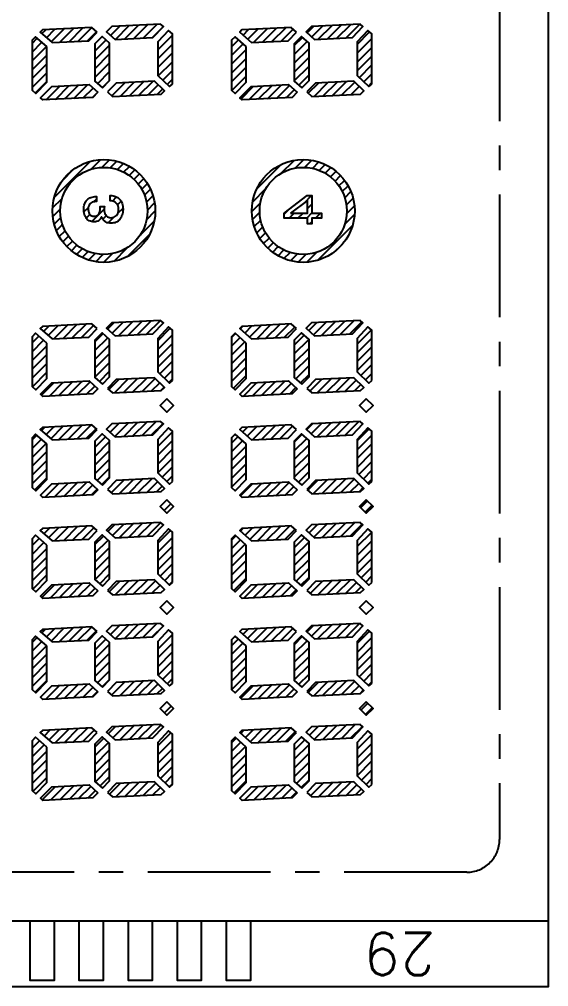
# Model space of a CAD drawing. Header units: millimetres. Extents: x 496 to 1208, y 1378 to 1539.
# Drawn here: x 1138.75 to 1154.93, y 1445.4 to 1474.98 of the extents above; entities that cross this region are included whole.
import ezdxf
from ezdxf.enums import TextEntityAlignment as Align

# ---------------------------------------------------------------- set-up
doc = ezdxf.new("R2010")
doc.units = ezdxf.units.MM
doc.header["$LTSCALE"] = 3
doc.linetypes.add('CENTER', pattern=[2, 1.25, -0.25, 0.25, -0.25])
doc.styles.add('romans', font='romans.shx')
pattern_1 = [(225, (-1337.04233, 2320.39868), (-0.134703842, 0.134703842), [])]

msp = doc.modelspace()

# ---------------------------------------------------------------- hatches: boundary and pattern name
at = {"linetype": 'Continuous'}
h = msp.add_hatch(dxfattribs=at)
h.set_pattern_fill('ANSI31', color=256, scale=0.06, angle=90, style=0)
h.set_pattern_definition(pattern_1)
h.paths.add_polyline_path([(1141.128, 1474.588), (1140.966, 1474.732), (1139.457, 1474.656), (1139.39, 1474.589), (1139.753, 1474.27), (1140.871, 1474.327)])
h = msp.add_hatch(dxfattribs=at)
h.set_pattern_fill('ANSI31', color=256, scale=0.06, angle=90, style=0)
h.set_pattern_definition(pattern_1)
h.paths.add_polyline_path([(1141.681, 1474.367), (1142.835, 1474.425), (1143.155, 1474.766), (1143.068, 1474.838), (1141.58, 1474.763), (1141.419, 1474.599)])
h = msp.add_hatch(dxfattribs=at)
h.set_pattern_fill('ANSI31', color=256, scale=0.06, angle=90, style=0)
h.set_pattern_definition(pattern_1)
h.paths.add_polyline_path([(1143.43, 1473.003), (1143.43, 1474.537), (1143.309, 1474.637), (1142.98, 1474.288), (1142.98, 1473.267), (1143.34, 1472.924)])
h = msp.add_hatch(dxfattribs=at)
h.set_pattern_fill('ANSI31', color=256, scale=0.06, angle=90, style=0)
h.set_pattern_definition(pattern_1)
h.paths.add_polyline_path([(1147.223, 1474.588), (1147.06, 1474.732), (1145.552, 1474.656), (1145.485, 1474.589), (1145.848, 1474.27), (1146.966, 1474.327)])
h = msp.add_hatch(dxfattribs=at)
h.set_pattern_fill('ANSI31', color=256, scale=0.06, angle=90, style=0)
h.set_pattern_definition(pattern_1)
h.paths.add_polyline_path([(1147.776, 1474.367), (1148.929, 1474.425), (1149.25, 1474.766), (1149.163, 1474.838), (1147.675, 1474.763), (1147.514, 1474.599)])
h = msp.add_hatch(dxfattribs=at)
h.set_pattern_fill('ANSI31', color=256, scale=0.06, angle=90, style=0)
h.set_pattern_definition(pattern_1)
h.paths.add_polyline_path([(1149.525, 1473.003), (1149.525, 1474.537), (1149.404, 1474.637), (1149.075, 1474.288), (1149.075, 1473.267), (1149.434, 1472.924)])
h = msp.add_hatch(dxfattribs=at)
h.set_pattern_fill('ANSI31', color=256, scale=0.06, angle=90, style=0)
h.set_pattern_definition(pattern_1)
h.paths.add_polyline_path([(1139.591, 1474.147), (1139.249, 1474.447), (1139.141, 1474.339), (1139.141, 1472.818), (1139.251, 1472.717), (1139.591, 1473.057)])
h = msp.add_hatch(dxfattribs=at)
h.set_pattern_fill('ANSI31', color=256, scale=0.06, angle=90, style=0)
h.set_pattern_definition(pattern_1)
h.paths.add_polyline_path([(1141.29, 1472.891), (1141.51, 1473.115), (1141.51, 1474.252), (1141.279, 1474.456), (1141.06, 1474.234), (1141.06, 1473.094)])
h = msp.add_hatch(dxfattribs=at)
h.set_pattern_fill('ANSI31', color=256, scale=0.06, angle=90, style=0)
h.set_pattern_definition(pattern_1)
h.paths.add_polyline_path([(1145.685, 1474.147), (1145.343, 1474.447), (1145.235, 1474.339), (1145.235, 1472.818), (1145.346, 1472.717), (1145.685, 1473.057)])
h = msp.add_hatch(dxfattribs=at)
h.set_pattern_fill('ANSI31', color=256, scale=0.06, angle=90, style=0)
h.set_pattern_definition(pattern_1)
h.paths.add_polyline_path([(1147.385, 1472.891), (1147.605, 1473.115), (1147.605, 1474.252), (1147.373, 1474.456), (1147.155, 1474.234), (1147.155, 1473.094)])
h = msp.add_hatch(dxfattribs=at)
h.set_pattern_fill('ANSI31', color=256, scale=0.06, angle=90, style=0)
h.set_pattern_definition(pattern_1)
h.paths.add_polyline_path([(1141.441, 1472.759), (1141.596, 1472.622), (1143.081, 1472.696), (1143.189, 1472.791), (1142.879, 1473.087), (1141.705, 1473.028)])
h = msp.add_hatch(dxfattribs=at)
h.set_pattern_fill('ANSI31', color=256, scale=0.06, angle=90, style=0)
h.set_pattern_definition(pattern_1)
h.paths.add_polyline_path([(1147.535, 1472.759), (1147.691, 1472.622), (1149.176, 1472.696), (1149.284, 1472.791), (1148.974, 1473.087), (1147.799, 1473.028)])
h = msp.add_hatch(dxfattribs=at)
h.set_pattern_fill('ANSI31', color=256, scale=0.06, angle=90, style=0)
h.set_pattern_definition(pattern_1)
h.paths.add_polyline_path([(1140.881, 1472.986), (1139.745, 1472.929), (1139.398, 1472.581), (1139.471, 1472.515), (1140.996, 1472.591), (1141.15, 1472.749)])
h = msp.add_hatch(dxfattribs=at)
h.set_pattern_fill('ANSI31', color=256, scale=0.06, angle=90, style=0)
h.set_pattern_definition(pattern_1)
h.paths.add_polyline_path([(1146.975, 1472.986), (1145.84, 1472.929), (1145.493, 1472.581), (1145.566, 1472.515), (1147.09, 1472.591), (1147.245, 1472.749)])
h = msp.add_hatch(dxfattribs=at)
h.set_pattern_fill('ANSI31', color=256, scale=0.06, angle=90, style=0)
h.set_pattern_definition(pattern_1)
h.paths.add_polyline_path([(1139.762, 1469.122, 1), (1142.905, 1469.122, 1)])
h.paths.add_polyline_path([(1140.002, 1469.122, 1), (1142.665, 1469.122, 1)])
h = msp.add_hatch(dxfattribs=at)
h.set_pattern_fill('ANSI31', color=256, scale=0.06, angle=90, style=0)
h.set_pattern_definition(pattern_1)
h.paths.add_polyline_path([(1145.857, 1469.122, 1), (1149, 1469.122, 1)])
h.paths.add_polyline_path([(1146.097, 1469.122, 1), (1148.76, 1469.122, 1)])
h = msp.add_hatch(dxfattribs=at)
h.set_pattern_fill('ANSI31', color=256, scale=0.06, angle=90, style=0)
h.set_pattern_definition(pattern_1)
h.paths.add_polyline_path([(1141.085, 1468.963), (1141.041, 1468.959), (1141.039, 1468.959), (1140.997, 1468.963), (1140.961, 1468.973), (1140.929, 1468.991), (1140.904, 1469.014), (1140.884, 1469.043), (1140.87, 1469.078), (1140.861, 1469.117), (1140.857, 1469.162), (1140.857, 1469.173), (1140.859, 1469.219), (1140.867, 1469.26), (1140.881, 1469.296), (1140.899, 1469.327), (1140.919, 1469.348), (1140.945, 1469.369), (1140.976, 1469.386), (1141.012, 1469.398), (1141.051, 1469.405), (1141.096, 1469.408), (1141.104, 1469.408), (1141.104, 1469.564), (1141.095, 1469.564), (1141.053, 1469.562), (1141.012, 1469.557), (1140.974, 1469.548), (1140.938, 1469.536), (1140.904, 1469.521), (1140.872, 1469.503), (1140.843, 1469.48), (1140.822, 1469.46), (1140.797, 1469.432), (1140.775, 1469.401), (1140.758, 1469.368), (1140.743, 1469.333), (1140.732, 1469.295), (1140.725, 1469.254), (1140.721, 1469.211), (1140.72, 1469.183), (1140.721, 1469.136), (1140.726, 1469.091), (1140.733, 1469.049), (1140.743, 1469.01), (1140.755, 1468.974), (1140.771, 1468.941), (1140.789, 1468.911), (1140.802, 1468.893), (1140.828, 1468.865), (1140.856, 1468.841), (1140.888, 1468.822), (1140.922, 1468.808), (1140.958, 1468.797), (1140.998, 1468.792), (1141.032, 1468.79), (1141.074, 1468.793), (1141.113, 1468.801), (1141.148, 1468.814), (1141.175, 1468.829), (1141.205, 1468.852), (1141.231, 1468.881), (1141.253, 1468.915), (1141.266, 1468.942), (1141.282, 1468.903), (1141.302, 1468.867), (1141.326, 1468.836), (1141.352, 1468.81), (1141.372, 1468.795), (1141.403, 1468.776), (1141.437, 1468.762), (1141.474, 1468.753), (1141.514, 1468.747), (1141.551, 1468.745), (1141.592, 1468.747), (1141.632, 1468.753), (1141.669, 1468.762), (1141.703, 1468.776), (1141.737, 1468.793), (1141.767, 1468.814), (1141.795, 1468.838), (1141.819, 1468.864), (1141.841, 1468.893), (1141.861, 1468.924), (1141.877, 1468.958), (1141.891, 1468.993), (1141.903, 1469.031), (1141.911, 1469.071), (1141.917, 1469.113), (1141.92, 1469.158), (1141.92, 1469.183), (1141.918, 1469.227), (1141.913, 1469.27), (1141.906, 1469.31), (1141.894, 1469.348), (1141.88, 1469.384), (1141.863, 1469.417), (1141.842, 1469.448), (1141.818, 1469.476), (1141.814, 1469.481), (1141.787, 1469.507), (1141.758, 1469.529), (1141.726, 1469.548), (1141.693, 1469.563), (1141.657, 1469.576), (1141.619, 1469.584), (1141.579, 1469.59), (1141.537, 1469.592), (1141.523, 1469.592), (1141.523, 1469.433), (1141.567, 1469.43), (1141.607, 1469.422), (1141.643, 1469.409), (1141.675, 1469.393), (1141.703, 1469.371), (1141.713, 1469.362), (1141.736, 1469.334), (1141.754, 1469.302), (1141.768, 1469.266), (1141.776, 1469.226), (1141.78, 1469.182), (1141.78, 1469.171), (1141.778, 1469.127), (1141.77, 1469.085), (1141.758, 1469.048), (1141.742, 1469.014), (1141.721, 1468.985), (1141.719, 1468.983), (1141.692, 1468.958), (1141.661, 1468.938), (1141.626, 1468.924), (1141.587, 1468.917), (1141.551, 1468.914), (1141.51, 1468.918), (1141.473, 1468.928), (1141.44, 1468.945), (1141.411, 1468.968), (1141.399, 1468.982), (1141.38, 1469.011), (1141.365, 1469.045), (1141.354, 1469.082), (1141.348, 1469.125), (1141.346, 1469.171), (1141.346, 1469.171), (1141.346, 1469.205), (1141.349, 1469.253), (1141.35, 1469.26), (1141.218, 1469.259), (1141.218, 1469.235), (1141.219, 1469.207), (1141.218, 1469.156), (1141.212, 1469.111), (1141.203, 1469.073), (1141.191, 1469.041), (1141.176, 1469.017), (1141.152, 1468.992), (1141.122, 1468.974)])
h = msp.add_hatch(dxfattribs=at)
h.set_pattern_fill('ANSI31', color=256, scale=0.06, angle=90, style=0)
h.set_pattern_definition(pattern_1)
h.paths.add_polyline_path([(1146.848, 1468.899), (1147.561, 1468.899), (1147.561, 1468.726), (1147.695, 1468.726), (1147.695, 1468.899), (1147.981, 1468.899), (1147.981, 1469.056), (1147.695, 1469.056), (1147.695, 1469.589), (1147.548, 1469.589), (1146.848, 1469.058)])
h.paths.add_polyline_path([(1147.042, 1469.056), (1147.561, 1469.056), (1147.561, 1469.442)])
h = msp.add_hatch(dxfattribs=at)
h.set_pattern_fill('ANSI31', color=256, scale=0.06, angle=90, style=0)
h.set_pattern_definition(pattern_1)
h.paths.add_polyline_path([(1141.681, 1465.304), (1142.835, 1465.362), (1143.155, 1465.702), (1143.068, 1465.774), (1141.58, 1465.699), (1141.419, 1465.535)])
h = msp.add_hatch(dxfattribs=at)
h.set_pattern_fill('ANSI31', color=256, scale=0.06, angle=90, style=0)
h.set_pattern_definition(pattern_1)
h.paths.add_polyline_path([(1147.776, 1465.304), (1148.929, 1465.362), (1149.25, 1465.702), (1149.163, 1465.774), (1147.675, 1465.699), (1147.514, 1465.535)])
h = msp.add_hatch(dxfattribs=at)
h.set_pattern_fill('ANSI31', color=256, scale=0.06, angle=90, style=0)
h.set_pattern_definition(pattern_1)
h.paths.add_polyline_path([(1139.591, 1465.083), (1139.249, 1465.383), (1139.141, 1465.275), (1139.141, 1463.754), (1139.251, 1463.653), (1139.591, 1463.994)])
h = msp.add_hatch(dxfattribs=at)
h.set_pattern_fill('ANSI31', color=256, scale=0.06, angle=90, style=0)
h.set_pattern_definition(pattern_1)
h.paths.add_polyline_path([(1141.128, 1465.525), (1140.966, 1465.668), (1139.457, 1465.592), (1139.39, 1465.525), (1139.753, 1465.207), (1140.871, 1465.263)])
h = msp.add_hatch(dxfattribs=at)
h.set_pattern_fill('ANSI31', color=256, scale=0.06, angle=90, style=0)
h.set_pattern_definition(pattern_1)
h.paths.add_polyline_path([(1141.29, 1463.828), (1141.51, 1464.051), (1141.51, 1465.188), (1141.279, 1465.392), (1141.06, 1465.17), (1141.06, 1464.031)])
h = msp.add_hatch(dxfattribs=at)
h.set_pattern_fill('ANSI31', color=256, scale=0.06, angle=90, style=0)
h.set_pattern_definition(pattern_1)
h.paths.add_polyline_path([(1143.43, 1463.939), (1143.43, 1465.473), (1143.309, 1465.574), (1142.98, 1465.224), (1142.98, 1464.204), (1143.34, 1463.86)])
h = msp.add_hatch(dxfattribs=at)
h.set_pattern_fill('ANSI31', color=256, scale=0.06, angle=90, style=0)
h.set_pattern_definition(pattern_1)
h.paths.add_polyline_path([(1145.685, 1465.083), (1145.343, 1465.383), (1145.235, 1465.275), (1145.235, 1463.754), (1145.346, 1463.653), (1145.685, 1463.994)])
h = msp.add_hatch(dxfattribs=at)
h.set_pattern_fill('ANSI31', color=256, scale=0.06, angle=90, style=0)
h.set_pattern_definition(pattern_1)
h.paths.add_polyline_path([(1147.223, 1465.525), (1147.06, 1465.668), (1145.552, 1465.592), (1145.485, 1465.525), (1145.848, 1465.207), (1146.966, 1465.263)])
h = msp.add_hatch(dxfattribs=at)
h.set_pattern_fill('ANSI31', color=256, scale=0.06, angle=90, style=0)
h.set_pattern_definition(pattern_1)
h.paths.add_polyline_path([(1147.385, 1463.828), (1147.605, 1464.051), (1147.605, 1465.188), (1147.373, 1465.392), (1147.155, 1465.17), (1147.155, 1464.031)])
h = msp.add_hatch(dxfattribs=at)
h.set_pattern_fill('ANSI31', color=256, scale=0.06, angle=90, style=0)
h.set_pattern_definition(pattern_1)
h.paths.add_polyline_path([(1149.525, 1463.939), (1149.525, 1465.473), (1149.404, 1465.574), (1149.075, 1465.224), (1149.075, 1464.204), (1149.434, 1463.86)])
h = msp.add_hatch(dxfattribs=at)
h.set_pattern_fill('ANSI31', color=256, scale=0.06, angle=90, style=0)
h.set_pattern_definition(pattern_1)
h.paths.add_polyline_path([(1140.881, 1463.922), (1139.745, 1463.865), (1139.398, 1463.517), (1139.471, 1463.451), (1140.996, 1463.528), (1141.15, 1463.685)])
h = msp.add_hatch(dxfattribs=at)
h.set_pattern_fill('ANSI31', color=256, scale=0.06, angle=90, style=0)
h.set_pattern_definition(pattern_1)
h.paths.add_polyline_path([(1141.441, 1463.695), (1141.596, 1463.558), (1143.081, 1463.633), (1143.189, 1463.727), (1142.879, 1464.023), (1141.705, 1463.964)])
h = msp.add_hatch(dxfattribs=at)
h.set_pattern_fill('ANSI31', color=256, scale=0.06, angle=90, style=0)
h.set_pattern_definition(pattern_1)
h.paths.add_polyline_path([(1146.975, 1463.922), (1145.84, 1463.865), (1145.493, 1463.517), (1145.566, 1463.451), (1147.09, 1463.528), (1147.245, 1463.685)])
h = msp.add_hatch(dxfattribs=at)
h.set_pattern_fill('ANSI31', color=256, scale=0.06, angle=90, style=0)
h.set_pattern_definition(pattern_1)
h.paths.add_polyline_path([(1147.535, 1463.695), (1147.691, 1463.558), (1149.176, 1463.633), (1149.284, 1463.727), (1148.974, 1464.023), (1147.799, 1463.964)])
h = msp.add_hatch(dxfattribs=at)
h.set_pattern_fill('ANSI31', color=256, scale=0.06, angle=90, style=0)
h.set_pattern_definition(pattern_1)
h.paths.add_polyline_path([(1141.128, 1462.436), (1140.966, 1462.58), (1139.457, 1462.504), (1139.39, 1462.437), (1139.753, 1462.118), (1140.871, 1462.174)])
h = msp.add_hatch(dxfattribs=at)
h.set_pattern_fill('ANSI31', color=256, scale=0.06, angle=90, style=0)
h.set_pattern_definition(pattern_1)
h.paths.add_polyline_path([(1141.681, 1462.215), (1142.835, 1462.273), (1143.155, 1462.614), (1143.068, 1462.686), (1141.58, 1462.611), (1141.419, 1462.447)])
h = msp.add_hatch(dxfattribs=at)
h.set_pattern_fill('ANSI31', color=256, scale=0.06, angle=90, style=0)
h.set_pattern_definition(pattern_1)
h.paths.add_polyline_path([(1143.43, 1460.851), (1143.43, 1462.384), (1143.309, 1462.485), (1142.98, 1462.136), (1142.98, 1461.115), (1143.34, 1460.771)])
h = msp.add_hatch(dxfattribs=at)
h.set_pattern_fill('ANSI31', color=256, scale=0.06, angle=90, style=0)
h.set_pattern_definition(pattern_1)
h.paths.add_polyline_path([(1147.223, 1462.436), (1147.06, 1462.58), (1145.552, 1462.504), (1145.485, 1462.437), (1145.848, 1462.118), (1146.966, 1462.174)])
h = msp.add_hatch(dxfattribs=at)
h.set_pattern_fill('ANSI31', color=256, scale=0.06, angle=90, style=0)
h.set_pattern_definition(pattern_1)
h.paths.add_polyline_path([(1147.776, 1462.215), (1148.929, 1462.273), (1149.25, 1462.614), (1149.163, 1462.686), (1147.675, 1462.611), (1147.514, 1462.447)])
h = msp.add_hatch(dxfattribs=at)
h.set_pattern_fill('ANSI31', color=256, scale=0.06, angle=90, style=0)
h.set_pattern_definition(pattern_1)
h.paths.add_polyline_path([(1149.525, 1460.851), (1149.525, 1462.384), (1149.404, 1462.485), (1149.075, 1462.136), (1149.075, 1461.115), (1149.434, 1460.771)])
h = msp.add_hatch(dxfattribs=at)
h.set_pattern_fill('ANSI31', color=256, scale=0.06, angle=90, style=0)
h.set_pattern_definition(pattern_1)
h.paths.add_polyline_path([(1139.591, 1461.995), (1139.249, 1462.295), (1139.141, 1462.186), (1139.141, 1460.666), (1139.251, 1460.564), (1139.591, 1460.905)])
h = msp.add_hatch(dxfattribs=at)
h.set_pattern_fill('ANSI31', color=256, scale=0.06, angle=90, style=0)
h.set_pattern_definition(pattern_1)
h.paths.add_polyline_path([(1141.29, 1460.739), (1141.51, 1460.963), (1141.51, 1462.1), (1141.279, 1462.304), (1141.06, 1462.081), (1141.06, 1460.942)])
h = msp.add_hatch(dxfattribs=at)
h.set_pattern_fill('ANSI31', color=256, scale=0.06, angle=90, style=0)
h.set_pattern_definition(pattern_1)
h.paths.add_polyline_path([(1145.685, 1461.995), (1145.343, 1462.295), (1145.235, 1462.186), (1145.235, 1460.666), (1145.346, 1460.564), (1145.685, 1460.905)])
h = msp.add_hatch(dxfattribs=at)
h.set_pattern_fill('ANSI31', color=256, scale=0.06, angle=90, style=0)
h.set_pattern_definition(pattern_1)
h.paths.add_polyline_path([(1147.385, 1460.739), (1147.605, 1460.963), (1147.605, 1462.1), (1147.373, 1462.304), (1147.155, 1462.081), (1147.155, 1460.942)])
h = msp.add_hatch(dxfattribs=at)
h.set_pattern_fill('ANSI31', color=256, scale=0.06, angle=90, style=0)
h.set_pattern_definition(pattern_1)
h.paths.add_polyline_path([(1140.881, 1460.834), (1139.745, 1460.777), (1139.398, 1460.429), (1139.471, 1460.362), (1140.996, 1460.439), (1141.15, 1460.596)])
h = msp.add_hatch(dxfattribs=at)
h.set_pattern_fill('ANSI31', color=256, scale=0.06, angle=90, style=0)
h.set_pattern_definition(pattern_1)
h.paths.add_polyline_path([(1141.441, 1460.607), (1141.596, 1460.469), (1143.081, 1460.544), (1143.189, 1460.639), (1142.879, 1460.935), (1141.705, 1460.875)])
h = msp.add_hatch(dxfattribs=at)
h.set_pattern_fill('ANSI31', color=256, scale=0.06, angle=90, style=0)
h.set_pattern_definition(pattern_1)
h.paths.add_polyline_path([(1146.975, 1460.834), (1145.84, 1460.777), (1145.493, 1460.429), (1145.566, 1460.362), (1147.09, 1460.439), (1147.245, 1460.596)])
h = msp.add_hatch(dxfattribs=at)
h.set_pattern_fill('ANSI31', color=256, scale=0.06, angle=90, style=0)
h.set_pattern_definition(pattern_1)
h.paths.add_polyline_path([(1147.535, 1460.607), (1147.691, 1460.469), (1149.176, 1460.544), (1149.284, 1460.639), (1148.974, 1460.935), (1147.799, 1460.875)])
h = msp.add_hatch(dxfattribs=at)
h.set_pattern_fill('ANSI31', color=256, scale=0.06, angle=90, style=0)
h.set_pattern_definition(pattern_1)
h.paths.add_polyline_path([(1143.261, 1460.29), (1143.057, 1460.087), (1143.261, 1459.883), (1143.465, 1460.087)])
h = msp.add_hatch(dxfattribs=at)
h.set_pattern_fill('ANSI31', color=256, scale=0.06, angle=90, style=0)
h.set_pattern_definition(pattern_1)
h.paths.add_polyline_path([(1149.356, 1460.29), (1149.152, 1460.087), (1149.356, 1459.883), (1149.56, 1460.087)])
h = msp.add_hatch(dxfattribs=at)
h.set_pattern_fill('ANSI31', color=256, scale=0.06, angle=90, style=0)
h.set_pattern_definition(pattern_1)
h.paths.add_polyline_path([(1141.128, 1459.348), (1140.966, 1459.491), (1139.457, 1459.415), (1139.39, 1459.348), (1139.753, 1459.03), (1140.871, 1459.086)])
h = msp.add_hatch(dxfattribs=at)
h.set_pattern_fill('ANSI31', color=256, scale=0.06, angle=90, style=0)
h.set_pattern_definition(pattern_1)
h.paths.add_polyline_path([(1141.681, 1459.127), (1142.835, 1459.185), (1143.155, 1459.525), (1143.068, 1459.597), (1141.58, 1459.522), (1141.419, 1459.358)])
h = msp.add_hatch(dxfattribs=at)
h.set_pattern_fill('ANSI31', color=256, scale=0.06, angle=90, style=0)
h.set_pattern_definition(pattern_1)
h.paths.add_polyline_path([(1147.223, 1459.348), (1147.06, 1459.491), (1145.552, 1459.415), (1145.485, 1459.348), (1145.848, 1459.03), (1146.966, 1459.086)])
h = msp.add_hatch(dxfattribs=at)
h.set_pattern_fill('ANSI31', color=256, scale=0.06, angle=90, style=0)
h.set_pattern_definition(pattern_1)
h.paths.add_polyline_path([(1147.776, 1459.127), (1148.929, 1459.185), (1149.25, 1459.525), (1149.163, 1459.597), (1147.675, 1459.522), (1147.514, 1459.358)])
h = msp.add_hatch(dxfattribs=at)
h.set_pattern_fill('ANSI31', color=256, scale=0.06, angle=90, style=0)
h.set_pattern_definition(pattern_1)
h.paths.add_polyline_path([(1139.591, 1458.906), (1139.249, 1459.206), (1139.141, 1459.098), (1139.141, 1457.577), (1139.251, 1457.476), (1139.591, 1457.817)])
h = msp.add_hatch(dxfattribs=at)
h.set_pattern_fill('ANSI31', color=256, scale=0.06, angle=90, style=0)
h.set_pattern_definition(pattern_1)
h.paths.add_polyline_path([(1141.29, 1457.651), (1141.51, 1457.874), (1141.51, 1459.011), (1141.279, 1459.215), (1141.06, 1458.993), (1141.06, 1457.854)])
h = msp.add_hatch(dxfattribs=at)
h.set_pattern_fill('ANSI31', color=256, scale=0.06, angle=90, style=0)
h.set_pattern_definition(pattern_1)
h.paths.add_polyline_path([(1143.43, 1457.762), (1143.43, 1459.296), (1143.309, 1459.397), (1142.98, 1459.047), (1142.98, 1458.027), (1143.34, 1457.683)])
h = msp.add_hatch(dxfattribs=at)
h.set_pattern_fill('ANSI31', color=256, scale=0.06, angle=90, style=0)
h.set_pattern_definition(pattern_1)
h.paths.add_polyline_path([(1145.685, 1458.906), (1145.343, 1459.206), (1145.235, 1459.098), (1145.235, 1457.577), (1145.346, 1457.476), (1145.685, 1457.817)])
h = msp.add_hatch(dxfattribs=at)
h.set_pattern_fill('ANSI31', color=256, scale=0.06, angle=90, style=0)
h.set_pattern_definition(pattern_1)
h.paths.add_polyline_path([(1147.385, 1457.651), (1147.605, 1457.874), (1147.605, 1459.011), (1147.373, 1459.215), (1147.155, 1458.993), (1147.155, 1457.854)])
h = msp.add_hatch(dxfattribs=at)
h.set_pattern_fill('ANSI31', color=256, scale=0.06, angle=90, style=0)
h.set_pattern_definition(pattern_1)
h.paths.add_polyline_path([(1149.525, 1457.762), (1149.525, 1459.296), (1149.404, 1459.397), (1149.075, 1459.047), (1149.075, 1458.027), (1149.434, 1457.683)])
h = msp.add_hatch(dxfattribs=at)
h.set_pattern_fill('ANSI31', color=256, scale=0.06, angle=90, style=0)
h.set_pattern_definition(pattern_1)
h.paths.add_polyline_path([(1140.881, 1457.745), (1139.745, 1457.688), (1139.398, 1457.341), (1139.471, 1457.274), (1140.996, 1457.351), (1141.15, 1457.508)])
h = msp.add_hatch(dxfattribs=at)
h.set_pattern_fill('ANSI31', color=256, scale=0.06, angle=90, style=0)
h.set_pattern_definition(pattern_1)
h.paths.add_polyline_path([(1141.441, 1457.518), (1141.596, 1457.381), (1143.081, 1457.456), (1143.189, 1457.55), (1142.879, 1457.846), (1141.705, 1457.787)])
h = msp.add_hatch(dxfattribs=at)
h.set_pattern_fill('ANSI31', color=256, scale=0.06, angle=90, style=0)
h.set_pattern_definition(pattern_1)
h.paths.add_polyline_path([(1146.975, 1457.745), (1145.84, 1457.688), (1145.493, 1457.341), (1145.566, 1457.274), (1147.09, 1457.351), (1147.245, 1457.508)])
h = msp.add_hatch(dxfattribs=at)
h.set_pattern_fill('ANSI31', color=256, scale=0.06, angle=90, style=0)
h.set_pattern_definition(pattern_1)
h.paths.add_polyline_path([(1147.535, 1457.518), (1147.691, 1457.381), (1149.176, 1457.456), (1149.284, 1457.55), (1148.974, 1457.846), (1147.799, 1457.787)])
h = msp.add_hatch(dxfattribs=at)
h.set_pattern_fill('ANSI31', color=256, scale=0.06, angle=90, style=0)
h.set_pattern_definition(pattern_1)
h.paths.add_polyline_path([(1141.681, 1456.038), (1142.835, 1456.096), (1143.155, 1456.437), (1143.068, 1456.509), (1141.58, 1456.434), (1141.419, 1456.27)])
h = msp.add_hatch(dxfattribs=at)
h.set_pattern_fill('ANSI31', color=256, scale=0.06, angle=90, style=0)
h.set_pattern_definition(pattern_1)
h.paths.add_polyline_path([(1147.776, 1456.038), (1148.929, 1456.096), (1149.25, 1456.437), (1149.163, 1456.509), (1147.675, 1456.434), (1147.514, 1456.27)])
h = msp.add_hatch(dxfattribs=at)
h.set_pattern_fill('ANSI31', color=256, scale=0.06, angle=90, style=0)
h.set_pattern_definition(pattern_1)
h.paths.add_polyline_path([(1141.128, 1456.259), (1140.966, 1456.403), (1139.457, 1456.327), (1139.39, 1456.26), (1139.753, 1455.941), (1140.871, 1455.998)])
h = msp.add_hatch(dxfattribs=at)
h.set_pattern_fill('ANSI31', color=256, scale=0.06, angle=90, style=0)
h.set_pattern_definition(pattern_1)
h.paths.add_polyline_path([(1143.43, 1454.674), (1143.43, 1456.208), (1143.309, 1456.308), (1142.98, 1455.959), (1142.98, 1454.938), (1143.34, 1454.595)])
h = msp.add_hatch(dxfattribs=at)
h.set_pattern_fill('ANSI31', color=256, scale=0.06, angle=90, style=0)
h.set_pattern_definition(pattern_1)
h.paths.add_polyline_path([(1147.223, 1456.259), (1147.06, 1456.403), (1145.552, 1456.327), (1145.485, 1456.26), (1145.848, 1455.941), (1146.966, 1455.998)])
h = msp.add_hatch(dxfattribs=at)
h.set_pattern_fill('ANSI31', color=256, scale=0.06, angle=90, style=0)
h.set_pattern_definition(pattern_1)
h.paths.add_polyline_path([(1149.525, 1454.674), (1149.525, 1456.208), (1149.404, 1456.308), (1149.075, 1455.959), (1149.075, 1454.938), (1149.434, 1454.595)])
h = msp.add_hatch(dxfattribs=at)
h.set_pattern_fill('ANSI31', color=256, scale=0.06, angle=90, style=0)
h.set_pattern_definition(pattern_1)
h.paths.add_polyline_path([(1139.591, 1455.818), (1139.249, 1456.118), (1139.141, 1456.009), (1139.141, 1454.489), (1139.251, 1454.387), (1139.591, 1454.728)])
h = msp.add_hatch(dxfattribs=at)
h.set_pattern_fill('ANSI31', color=256, scale=0.06, angle=90, style=0)
h.set_pattern_definition(pattern_1)
h.paths.add_polyline_path([(1141.29, 1454.562), (1141.51, 1454.786), (1141.51, 1455.923), (1141.279, 1456.127), (1141.06, 1455.905), (1141.06, 1454.765)])
h = msp.add_hatch(dxfattribs=at)
h.set_pattern_fill('ANSI31', color=256, scale=0.06, angle=90, style=0)
h.set_pattern_definition(pattern_1)
h.paths.add_polyline_path([(1145.685, 1455.818), (1145.343, 1456.118), (1145.235, 1456.009), (1145.235, 1454.489), (1145.346, 1454.387), (1145.685, 1454.728)])
h = msp.add_hatch(dxfattribs=at)
h.set_pattern_fill('ANSI31', color=256, scale=0.06, angle=90, style=0)
h.set_pattern_definition(pattern_1)
h.paths.add_polyline_path([(1147.385, 1454.562), (1147.605, 1454.786), (1147.605, 1455.923), (1147.373, 1456.127), (1147.155, 1455.905), (1147.155, 1454.765)])
h = msp.add_hatch(dxfattribs=at)
h.set_pattern_fill('ANSI31', color=256, scale=0.06, angle=90, style=0)
h.set_pattern_definition(pattern_1)
h.paths.add_polyline_path([(1141.441, 1454.43), (1141.596, 1454.293), (1143.081, 1454.367), (1143.189, 1454.462), (1142.879, 1454.758), (1141.705, 1454.699)])
h = msp.add_hatch(dxfattribs=at)
h.set_pattern_fill('ANSI31', color=256, scale=0.06, angle=90, style=0)
h.set_pattern_definition(pattern_1)
h.paths.add_polyline_path([(1147.535, 1454.43), (1147.691, 1454.293), (1149.176, 1454.367), (1149.284, 1454.462), (1148.974, 1454.758), (1147.799, 1454.699)])
h = msp.add_hatch(dxfattribs=at)
h.set_pattern_fill('ANSI31', color=256, scale=0.06, angle=90, style=0)
h.set_pattern_definition(pattern_1)
h.paths.add_polyline_path([(1140.881, 1454.657), (1139.745, 1454.6), (1139.398, 1454.252), (1139.471, 1454.186), (1140.996, 1454.262), (1141.15, 1454.42)])
h = msp.add_hatch(dxfattribs=at)
h.set_pattern_fill('ANSI31', color=256, scale=0.06, angle=90, style=0)
h.set_pattern_definition(pattern_1)
h.paths.add_polyline_path([(1146.975, 1454.657), (1145.84, 1454.6), (1145.493, 1454.252), (1145.566, 1454.186), (1147.09, 1454.262), (1147.245, 1454.42)])
h = msp.add_hatch(dxfattribs=at)
h.set_pattern_fill('ANSI31', color=256, scale=0.06, angle=90, style=0)
h.set_pattern_definition(pattern_1)
h.paths.add_polyline_path([(1143.261, 1454.113), (1143.057, 1453.91), (1143.261, 1453.706), (1143.465, 1453.91)])
h = msp.add_hatch(dxfattribs=at)
h.set_pattern_fill('ANSI31', color=256, scale=0.06, angle=90, style=0)
h.set_pattern_definition(pattern_1)
h.paths.add_polyline_path([(1149.356, 1454.113), (1149.152, 1453.91), (1149.356, 1453.706), (1149.56, 1453.91)])
h = msp.add_hatch(dxfattribs=at)
h.set_pattern_fill('ANSI31', color=256, scale=0.06, angle=90, style=0)
h.set_pattern_definition(pattern_1)
h.paths.add_polyline_path([(1141.128, 1453.171), (1140.966, 1453.314), (1139.457, 1453.238), (1139.39, 1453.171), (1139.753, 1452.853), (1140.871, 1452.909)])
h = msp.add_hatch(dxfattribs=at)
h.set_pattern_fill('ANSI31', color=256, scale=0.06, angle=90, style=0)
h.set_pattern_definition(pattern_1)
h.paths.add_polyline_path([(1141.681, 1452.95), (1142.835, 1453.008), (1143.155, 1453.348), (1143.068, 1453.42), (1141.58, 1453.345), (1141.419, 1453.181)])
h = msp.add_hatch(dxfattribs=at)
h.set_pattern_fill('ANSI31', color=256, scale=0.06, angle=90, style=0)
h.set_pattern_definition(pattern_1)
h.paths.add_polyline_path([(1147.223, 1453.171), (1147.06, 1453.314), (1145.552, 1453.238), (1145.485, 1453.171), (1145.848, 1452.853), (1146.966, 1452.909)])
h = msp.add_hatch(dxfattribs=at)
h.set_pattern_fill('ANSI31', color=256, scale=0.06, angle=90, style=0)
h.set_pattern_definition(pattern_1)
h.paths.add_polyline_path([(1147.776, 1452.95), (1148.929, 1453.008), (1149.25, 1453.348), (1149.163, 1453.42), (1147.675, 1453.345), (1147.514, 1453.181)])
h = msp.add_hatch(dxfattribs=at)
h.set_pattern_fill('ANSI31', color=256, scale=0.06, angle=90, style=0)
h.set_pattern_definition(pattern_1)
h.paths.add_polyline_path([(1139.591, 1452.729), (1139.249, 1453.029), (1139.141, 1452.921), (1139.141, 1451.4), (1139.251, 1451.299), (1139.591, 1451.64)])
h = msp.add_hatch(dxfattribs=at)
h.set_pattern_fill('ANSI31', color=256, scale=0.06, angle=90, style=0)
h.set_pattern_definition(pattern_1)
h.paths.add_polyline_path([(1141.29, 1451.474), (1141.51, 1451.698), (1141.51, 1452.834), (1141.279, 1453.038), (1141.06, 1452.816), (1141.06, 1451.677)])
h = msp.add_hatch(dxfattribs=at)
h.set_pattern_fill('ANSI31', color=256, scale=0.06, angle=90, style=0)
h.set_pattern_definition(pattern_1)
h.paths.add_polyline_path([(1143.43, 1451.586), (1143.43, 1453.119), (1143.309, 1453.22), (1142.98, 1452.871), (1142.98, 1451.85), (1143.34, 1451.506)])
h = msp.add_hatch(dxfattribs=at)
h.set_pattern_fill('ANSI31', color=256, scale=0.06, angle=90, style=0)
h.set_pattern_definition(pattern_1)
h.paths.add_polyline_path([(1145.685, 1452.729), (1145.343, 1453.029), (1145.235, 1452.921), (1145.235, 1451.4), (1145.346, 1451.299), (1145.685, 1451.64)])
h = msp.add_hatch(dxfattribs=at)
h.set_pattern_fill('ANSI31', color=256, scale=0.06, angle=90, style=0)
h.set_pattern_definition(pattern_1)
h.paths.add_polyline_path([(1147.385, 1451.474), (1147.605, 1451.698), (1147.605, 1452.834), (1147.373, 1453.038), (1147.155, 1452.816), (1147.155, 1451.677)])
h = msp.add_hatch(dxfattribs=at)
h.set_pattern_fill('ANSI31', color=256, scale=0.06, angle=90, style=0)
h.set_pattern_definition(pattern_1)
h.paths.add_polyline_path([(1149.525, 1451.586), (1149.525, 1453.119), (1149.404, 1453.22), (1149.075, 1452.871), (1149.075, 1451.85), (1149.434, 1451.506)])
h = msp.add_hatch(dxfattribs=at)
h.set_pattern_fill('ANSI31', color=256, scale=0.06, angle=90, style=0)
h.set_pattern_definition(pattern_1)
h.paths.add_polyline_path([(1140.881, 1451.569), (1139.745, 1451.511), (1139.398, 1451.164), (1139.471, 1451.097), (1140.996, 1451.174), (1141.15, 1451.331)])
h = msp.add_hatch(dxfattribs=at)
h.set_pattern_fill('ANSI31', color=256, scale=0.06, angle=90, style=0)
h.set_pattern_definition(pattern_1)
h.paths.add_polyline_path([(1141.441, 1451.341), (1141.596, 1451.204), (1143.081, 1451.279), (1143.189, 1451.373), (1142.879, 1451.669), (1141.705, 1451.61)])
h = msp.add_hatch(dxfattribs=at)
h.set_pattern_fill('ANSI31', color=256, scale=0.06, angle=90, style=0)
h.set_pattern_definition(pattern_1)
h.paths.add_polyline_path([(1146.975, 1451.569), (1145.84, 1451.511), (1145.493, 1451.164), (1145.566, 1451.097), (1147.09, 1451.174), (1147.245, 1451.331)])
h = msp.add_hatch(dxfattribs=at)
h.set_pattern_fill('ANSI31', color=256, scale=0.06, angle=90, style=0)
h.set_pattern_definition(pattern_1)
h.paths.add_polyline_path([(1147.535, 1451.341), (1147.691, 1451.204), (1149.176, 1451.279), (1149.284, 1451.373), (1148.974, 1451.669), (1147.799, 1451.61)])

# ---------------------------------------------------------------- linework, layer by layer
msp.add_lwpolyline([(1090.968, 1445.401), (1154.928, 1445.401), (1154.928, 1498.121), (1090.968, 1498.121)], close=True)
at = {"linetype": 'CENTER'}
msp.add_lwpolyline([(1092.468, 1449.901), (1092.468, 1493.621, -0.414214), (1093.468, 1494.621), (1152.428, 1494.621, -0.414214), (1153.428, 1493.621), (1153.428, 1449.901, -0.414214), (1152.428, 1448.901), (1093.468, 1448.901, -0.414214)], format="xyb", close=True, dxfattribs=at)
at = {"linetype": 'Continuous'}
for points in [[(1141.128, 1474.588), (1140.966, 1474.732), (1139.457, 1474.656), (1139.39, 1474.589), (1139.753, 1474.27), (1140.871, 1474.327)], [(1141.681, 1474.367), (1142.835, 1474.425), (1143.155, 1474.766), (1143.068, 1474.838), (1141.58, 1474.763), (1141.419, 1474.599)], [(1143.43, 1473.003), (1143.43, 1474.537), (1143.309, 1474.637), (1142.98, 1474.288), (1142.98, 1473.267), (1143.34, 1472.924)], [(1147.223, 1474.588), (1147.06, 1474.732), (1145.552, 1474.656), (1145.485, 1474.589), (1145.848, 1474.27), (1146.966, 1474.327)], [(1147.776, 1474.367), (1148.929, 1474.425), (1149.25, 1474.766), (1149.163, 1474.838), (1147.675, 1474.763), (1147.514, 1474.599)], [(1149.525, 1473.003), (1149.525, 1474.537), (1149.404, 1474.637), (1149.075, 1474.288), (1149.075, 1473.267), (1149.434, 1472.924)], [(1139.591, 1474.147), (1139.249, 1474.447), (1139.141, 1474.339), (1139.141, 1472.818), (1139.251, 1472.717), (1139.591, 1473.057)], [(1141.29, 1472.891), (1141.51, 1473.115), (1141.51, 1474.252), (1141.279, 1474.456), (1141.06, 1474.234), (1141.06, 1473.094)], [(1145.685, 1474.147), (1145.343, 1474.447), (1145.235, 1474.339), (1145.235, 1472.818), (1145.346, 1472.717), (1145.685, 1473.057)], [(1147.385, 1472.891), (1147.605, 1473.115), (1147.605, 1474.252), (1147.373, 1474.456), (1147.155, 1474.234), (1147.155, 1473.094)], [(1141.441, 1472.759), (1141.596, 1472.622), (1143.081, 1472.696), (1143.189, 1472.791), (1142.879, 1473.087), (1141.705, 1473.028)], [(1147.535, 1472.759), (1147.691, 1472.622), (1149.176, 1472.696), (1149.284, 1472.791), (1148.974, 1473.087), (1147.799, 1473.028)], [(1141.15, 1472.749), (1140.996, 1472.591), (1139.471, 1472.515), (1139.398, 1472.581), (1139.745, 1472.929), (1140.881, 1472.986)], [(1147.245, 1472.749), (1147.09, 1472.591), (1145.566, 1472.515), (1145.493, 1472.581), (1145.84, 1472.929), (1146.975, 1472.986)], [(1141.122, 1468.974), (1141.152, 1468.992), (1141.176, 1469.017), (1141.191, 1469.041), (1141.203, 1469.073), (1141.212, 1469.111), (1141.218, 1469.156), (1141.219, 1469.207), (1141.218, 1469.235), (1141.218, 1469.259), (1141.35, 1469.26), (1141.349, 1469.253), (1141.346, 1469.205), (1141.346, 1469.171), (1141.346, 1469.171), (1141.348, 1469.125), (1141.354, 1469.082), (1141.365, 1469.045), (1141.38, 1469.011), (1141.399, 1468.982), (1141.411, 1468.968), (1141.44, 1468.945), (1141.473, 1468.928), (1141.51, 1468.918), (1141.551, 1468.914), (1141.587, 1468.917), (1141.626, 1468.924), (1141.661, 1468.938), (1141.692, 1468.958), (1141.719, 1468.983), (1141.721, 1468.985), (1141.742, 1469.014), (1141.758, 1469.048), (1141.77, 1469.085), (1141.778, 1469.127), (1141.78, 1469.171), (1141.78, 1469.182), (1141.776, 1469.226), (1141.768, 1469.266), (1141.754, 1469.302), (1141.736, 1469.334), (1141.713, 1469.362), (1141.703, 1469.371), (1141.675, 1469.393), (1141.643, 1469.409), (1141.607, 1469.422), (1141.567, 1469.43), (1141.523, 1469.433), (1141.523, 1469.592), (1141.537, 1469.592), (1141.579, 1469.59), (1141.619, 1469.584), (1141.657, 1469.576), (1141.693, 1469.563), (1141.726, 1469.548), (1141.758, 1469.529), (1141.787, 1469.507), (1141.814, 1469.481), (1141.818, 1469.476), (1141.842, 1469.448), (1141.863, 1469.417), (1141.88, 1469.384), (1141.894, 1469.348), (1141.906, 1469.31), (1141.913, 1469.27), (1141.918, 1469.227), (1141.92, 1469.183), (1141.92, 1469.158), (1141.917, 1469.113), (1141.911, 1469.071), (1141.903, 1469.031), (1141.891, 1468.993), (1141.877, 1468.958), (1141.861, 1468.924), (1141.841, 1468.893), (1141.819, 1468.864), (1141.795, 1468.838), (1141.767, 1468.814), (1141.737, 1468.793), (1141.703, 1468.776), (1141.669, 1468.762), (1141.632, 1468.753), (1141.592, 1468.747), (1141.551, 1468.745), (1141.514, 1468.747), (1141.474, 1468.753), (1141.437, 1468.762), (1141.403, 1468.776), (1141.372, 1468.795), (1141.352, 1468.81), (1141.326, 1468.836), (1141.302, 1468.867), (1141.282, 1468.903), (1141.266, 1468.942), (1141.253, 1468.915), (1141.231, 1468.881), (1141.205, 1468.852), (1141.175, 1468.829), (1141.148, 1468.814), (1141.113, 1468.801), (1141.074, 1468.793), (1141.032, 1468.79), (1140.998, 1468.792), (1140.958, 1468.797), (1140.922, 1468.808), (1140.888, 1468.822), (1140.856, 1468.841), (1140.828, 1468.865), (1140.802, 1468.893), (1140.789, 1468.911), (1140.771, 1468.941), (1140.755, 1468.974), (1140.743, 1469.01), (1140.733, 1469.049), (1140.726, 1469.091), (1140.721, 1469.136), (1140.72, 1469.183), (1140.721, 1469.211), (1140.725, 1469.254), (1140.732, 1469.295), (1140.743, 1469.333), (1140.758, 1469.368), (1140.775, 1469.401), (1140.797, 1469.432), (1140.822, 1469.46), (1140.843, 1469.48), (1140.872, 1469.503), (1140.904, 1469.521), (1140.938, 1469.536), (1140.974, 1469.548), (1141.012, 1469.557), (1141.053, 1469.562), (1141.095, 1469.564), (1141.104, 1469.564), (1141.104, 1469.408), (1141.096, 1469.408), (1141.051, 1469.405), (1141.012, 1469.398), (1140.976, 1469.386), (1140.945, 1469.369), (1140.919, 1469.348), (1140.899, 1469.327), (1140.881, 1469.296), (1140.867, 1469.26), (1140.859, 1469.219), (1140.857, 1469.173), (1140.857, 1469.162), (1140.861, 1469.117), (1140.87, 1469.078), (1140.884, 1469.043), (1140.904, 1469.014), (1140.929, 1468.991), (1140.961, 1468.973), (1140.997, 1468.963), (1141.039, 1468.959), (1141.041, 1468.959), (1141.085, 1468.963)], [(1146.848, 1469.058), (1147.548, 1469.589), (1147.695, 1469.589), (1147.695, 1469.056), (1147.981, 1469.056), (1147.981, 1468.899), (1147.695, 1468.899), (1147.695, 1468.726), (1147.561, 1468.726), (1147.561, 1468.899), (1146.848, 1468.899)], [(1147.042, 1469.056), (1147.561, 1469.056), (1147.561, 1469.442)], [(1141.681, 1465.304), (1142.835, 1465.362), (1143.155, 1465.702), (1143.068, 1465.774), (1141.58, 1465.699), (1141.419, 1465.535)], [(1147.776, 1465.304), (1148.929, 1465.362), (1149.25, 1465.702), (1149.163, 1465.774), (1147.675, 1465.699), (1147.514, 1465.535)], [(1139.591, 1465.083), (1139.249, 1465.383), (1139.141, 1465.275), (1139.141, 1463.754), (1139.251, 1463.653), (1139.591, 1463.994)], [(1141.128, 1465.525), (1140.966, 1465.668), (1139.457, 1465.592), (1139.39, 1465.525), (1139.753, 1465.207), (1140.871, 1465.263)], [(1141.29, 1463.828), (1141.51, 1464.051), (1141.51, 1465.188), (1141.279, 1465.392), (1141.06, 1465.17), (1141.06, 1464.031)], [(1143.43, 1463.939), (1143.43, 1465.473), (1143.309, 1465.574), (1142.98, 1465.224), (1142.98, 1464.204), (1143.34, 1463.86)], [(1145.685, 1465.083), (1145.343, 1465.383), (1145.235, 1465.275), (1145.235, 1463.754), (1145.346, 1463.653), (1145.685, 1463.994)], [(1147.223, 1465.525), (1147.06, 1465.668), (1145.552, 1465.592), (1145.485, 1465.525), (1145.848, 1465.207), (1146.966, 1465.263)], [(1147.385, 1463.828), (1147.605, 1464.051), (1147.605, 1465.188), (1147.373, 1465.392), (1147.155, 1465.17), (1147.155, 1464.031)], [(1149.525, 1463.939), (1149.525, 1465.473), (1149.404, 1465.574), (1149.075, 1465.224), (1149.075, 1464.204), (1149.434, 1463.86)], [(1141.15, 1463.685), (1140.996, 1463.528), (1139.471, 1463.451), (1139.398, 1463.517), (1139.745, 1463.865), (1140.881, 1463.922)], [(1141.441, 1463.695), (1141.596, 1463.558), (1143.081, 1463.633), (1143.189, 1463.727), (1142.879, 1464.023), (1141.705, 1463.964)], [(1147.245, 1463.685), (1147.09, 1463.528), (1145.566, 1463.451), (1145.493, 1463.517), (1145.84, 1463.865), (1146.975, 1463.922)], [(1147.535, 1463.695), (1147.691, 1463.558), (1149.176, 1463.633), (1149.284, 1463.727), (1148.974, 1464.023), (1147.799, 1463.964)], [(1143.261, 1463.379), (1143.057, 1463.175), (1143.261, 1462.971), (1143.465, 1463.175)], [(1149.356, 1463.379), (1149.152, 1463.175), (1149.356, 1462.971), (1149.56, 1463.175)], [(1141.128, 1462.436), (1140.966, 1462.58), (1139.457, 1462.504), (1139.39, 1462.437), (1139.753, 1462.118), (1140.871, 1462.174)], [(1141.681, 1462.215), (1142.835, 1462.273), (1143.155, 1462.614), (1143.068, 1462.686), (1141.58, 1462.611), (1141.419, 1462.447)], [(1143.43, 1460.851), (1143.43, 1462.384), (1143.309, 1462.485), (1142.98, 1462.136), (1142.98, 1461.115), (1143.34, 1460.771)], [(1147.223, 1462.436), (1147.06, 1462.58), (1145.552, 1462.504), (1145.485, 1462.437), (1145.848, 1462.118), (1146.966, 1462.174)], [(1147.776, 1462.215), (1148.929, 1462.273), (1149.25, 1462.614), (1149.163, 1462.686), (1147.675, 1462.611), (1147.514, 1462.447)], [(1149.525, 1460.851), (1149.525, 1462.384), (1149.404, 1462.485), (1149.075, 1462.136), (1149.075, 1461.115), (1149.434, 1460.771)], [(1139.591, 1461.995), (1139.249, 1462.295), (1139.141, 1462.186), (1139.141, 1460.666), (1139.251, 1460.564), (1139.591, 1460.905)], [(1141.29, 1460.739), (1141.51, 1460.963), (1141.51, 1462.1), (1141.279, 1462.304), (1141.06, 1462.081), (1141.06, 1460.942)], [(1145.685, 1461.995), (1145.343, 1462.295), (1145.235, 1462.186), (1145.235, 1460.666), (1145.346, 1460.564), (1145.685, 1460.905)], [(1147.385, 1460.739), (1147.605, 1460.963), (1147.605, 1462.1), (1147.373, 1462.304), (1147.155, 1462.081), (1147.155, 1460.942)], [(1141.15, 1460.596), (1140.996, 1460.439), (1139.471, 1460.362), (1139.398, 1460.429), (1139.745, 1460.777), (1140.881, 1460.834)], [(1141.441, 1460.607), (1141.596, 1460.469), (1143.081, 1460.544), (1143.189, 1460.639), (1142.879, 1460.935), (1141.705, 1460.875)], [(1147.245, 1460.596), (1147.09, 1460.439), (1145.566, 1460.362), (1145.493, 1460.429), (1145.84, 1460.777), (1146.975, 1460.834)], [(1147.535, 1460.607), (1147.691, 1460.469), (1149.176, 1460.544), (1149.284, 1460.639), (1148.974, 1460.935), (1147.799, 1460.875)], [(1143.261, 1460.29), (1143.057, 1460.087), (1143.261, 1459.883), (1143.465, 1460.087)], [(1149.356, 1460.29), (1149.152, 1460.087), (1149.356, 1459.883), (1149.56, 1460.087)], [(1141.128, 1459.348), (1140.966, 1459.491), (1139.457, 1459.415), (1139.39, 1459.348), (1139.753, 1459.03), (1140.871, 1459.086)], [(1141.681, 1459.127), (1142.835, 1459.185), (1143.155, 1459.525), (1143.068, 1459.597), (1141.58, 1459.522), (1141.419, 1459.358)], [(1147.223, 1459.348), (1147.06, 1459.491), (1145.552, 1459.415), (1145.485, 1459.348), (1145.848, 1459.03), (1146.966, 1459.086)], [(1147.776, 1459.127), (1148.929, 1459.185), (1149.25, 1459.525), (1149.163, 1459.597), (1147.675, 1459.522), (1147.514, 1459.358)], [(1139.591, 1458.906), (1139.249, 1459.206), (1139.141, 1459.098), (1139.141, 1457.577), (1139.251, 1457.476), (1139.591, 1457.817)], [(1141.29, 1457.651), (1141.51, 1457.874), (1141.51, 1459.011), (1141.279, 1459.215), (1141.06, 1458.993), (1141.06, 1457.854)], [(1143.43, 1457.762), (1143.43, 1459.296), (1143.309, 1459.397), (1142.98, 1459.047), (1142.98, 1458.027), (1143.34, 1457.683)], [(1145.685, 1458.906), (1145.343, 1459.206), (1145.235, 1459.098), (1145.235, 1457.577), (1145.346, 1457.476), (1145.685, 1457.817)], [(1147.385, 1457.651), (1147.605, 1457.874), (1147.605, 1459.011), (1147.373, 1459.215), (1147.155, 1458.993), (1147.155, 1457.854)], [(1149.525, 1457.762), (1149.525, 1459.296), (1149.404, 1459.397), (1149.075, 1459.047), (1149.075, 1458.027), (1149.434, 1457.683)], [(1141.15, 1457.508), (1140.996, 1457.351), (1139.471, 1457.274), (1139.398, 1457.341), (1139.745, 1457.688), (1140.881, 1457.745)], [(1141.441, 1457.518), (1141.596, 1457.381), (1143.081, 1457.456), (1143.189, 1457.55), (1142.879, 1457.846), (1141.705, 1457.787)], [(1147.245, 1457.508), (1147.09, 1457.351), (1145.566, 1457.274), (1145.493, 1457.341), (1145.84, 1457.688), (1146.975, 1457.745)], [(1147.535, 1457.518), (1147.691, 1457.381), (1149.176, 1457.456), (1149.284, 1457.55), (1148.974, 1457.846), (1147.799, 1457.787)], [(1143.261, 1457.202), (1143.057, 1456.998), (1143.261, 1456.794), (1143.465, 1456.998)], [(1149.356, 1457.202), (1149.152, 1456.998), (1149.356, 1456.794), (1149.56, 1456.998)], [(1141.681, 1456.038), (1142.835, 1456.096), (1143.155, 1456.437), (1143.068, 1456.509), (1141.58, 1456.434), (1141.419, 1456.27)], [(1147.776, 1456.038), (1148.929, 1456.096), (1149.25, 1456.437), (1149.163, 1456.509), (1147.675, 1456.434), (1147.514, 1456.27)], [(1141.128, 1456.259), (1140.966, 1456.403), (1139.457, 1456.327), (1139.39, 1456.26), (1139.753, 1455.941), (1140.871, 1455.998)], [(1143.43, 1454.674), (1143.43, 1456.208), (1143.309, 1456.308), (1142.98, 1455.959), (1142.98, 1454.938), (1143.34, 1454.595)], [(1147.223, 1456.259), (1147.06, 1456.403), (1145.552, 1456.327), (1145.485, 1456.26), (1145.848, 1455.941), (1146.966, 1455.998)], [(1149.525, 1454.674), (1149.525, 1456.208), (1149.404, 1456.308), (1149.075, 1455.959), (1149.075, 1454.938), (1149.434, 1454.595)], [(1139.591, 1455.818), (1139.249, 1456.118), (1139.141, 1456.009), (1139.141, 1454.489), (1139.251, 1454.387), (1139.591, 1454.728)], [(1141.29, 1454.562), (1141.51, 1454.786), (1141.51, 1455.923), (1141.279, 1456.127), (1141.06, 1455.905), (1141.06, 1454.765)], [(1145.685, 1455.818), (1145.343, 1456.118), (1145.235, 1456.009), (1145.235, 1454.489), (1145.346, 1454.387), (1145.685, 1454.728)], [(1147.385, 1454.562), (1147.605, 1454.786), (1147.605, 1455.923), (1147.373, 1456.127), (1147.155, 1455.905), (1147.155, 1454.765)], [(1141.441, 1454.43), (1141.596, 1454.293), (1143.081, 1454.367), (1143.189, 1454.462), (1142.879, 1454.758), (1141.705, 1454.699)], [(1147.535, 1454.43), (1147.691, 1454.293), (1149.176, 1454.367), (1149.284, 1454.462), (1148.974, 1454.758), (1147.799, 1454.699)], [(1141.15, 1454.42), (1140.996, 1454.262), (1139.471, 1454.186), (1139.398, 1454.252), (1139.745, 1454.6), (1140.881, 1454.657)], [(1147.245, 1454.42), (1147.09, 1454.262), (1145.566, 1454.186), (1145.493, 1454.252), (1145.84, 1454.6), (1146.975, 1454.657)], [(1143.261, 1454.113), (1143.057, 1453.91), (1143.261, 1453.706), (1143.465, 1453.91)], [(1149.356, 1454.113), (1149.152, 1453.91), (1149.356, 1453.706), (1149.56, 1453.91)], [(1141.128, 1453.171), (1140.966, 1453.314), (1139.457, 1453.238), (1139.39, 1453.171), (1139.753, 1452.853), (1140.871, 1452.909)], [(1141.681, 1452.95), (1142.835, 1453.008), (1143.155, 1453.348), (1143.068, 1453.42), (1141.58, 1453.345), (1141.419, 1453.181)], [(1147.223, 1453.171), (1147.06, 1453.314), (1145.552, 1453.238), (1145.485, 1453.171), (1145.848, 1452.853), (1146.966, 1452.909)], [(1147.776, 1452.95), (1148.929, 1453.008), (1149.25, 1453.348), (1149.163, 1453.42), (1147.675, 1453.345), (1147.514, 1453.181)], [(1139.591, 1452.729), (1139.249, 1453.029), (1139.141, 1452.921), (1139.141, 1451.4), (1139.251, 1451.299), (1139.591, 1451.64)], [(1141.29, 1451.474), (1141.51, 1451.698), (1141.51, 1452.834), (1141.279, 1453.038), (1141.06, 1452.816), (1141.06, 1451.677)], [(1143.43, 1451.586), (1143.43, 1453.119), (1143.309, 1453.22), (1142.98, 1452.871), (1142.98, 1451.85), (1143.34, 1451.506)], [(1145.685, 1452.729), (1145.343, 1453.029), (1145.235, 1452.921), (1145.235, 1451.4), (1145.346, 1451.299), (1145.685, 1451.64)], [(1147.385, 1451.474), (1147.605, 1451.698), (1147.605, 1452.834), (1147.373, 1453.038), (1147.155, 1452.816), (1147.155, 1451.677)], [(1149.525, 1451.586), (1149.525, 1453.119), (1149.404, 1453.22), (1149.075, 1452.871), (1149.075, 1451.85), (1149.434, 1451.506)], [(1141.15, 1451.331), (1140.996, 1451.174), (1139.471, 1451.097), (1139.398, 1451.164), (1139.745, 1451.511), (1140.881, 1451.569)], [(1141.441, 1451.341), (1141.596, 1451.204), (1143.081, 1451.279), (1143.189, 1451.373), (1142.879, 1451.669), (1141.705, 1451.61)], [(1147.245, 1451.331), (1147.09, 1451.174), (1145.566, 1451.097), (1145.493, 1451.164), (1145.84, 1451.511), (1146.975, 1451.569)], [(1147.535, 1451.341), (1147.691, 1451.204), (1149.176, 1451.279), (1149.284, 1451.373), (1148.974, 1451.669), (1147.799, 1451.61)]]:
    msp.add_lwpolyline(points, close=True, dxfattribs=at)
for points in [[(1154.928, 1447.401), (1090.968, 1447.401)], [(1139.073, 1447.401), (1139.073, 1445.601), (1139.823, 1445.601), (1139.823, 1447.401)], [(1140.573, 1447.401), (1140.573, 1445.601), (1141.323, 1445.601), (1141.323, 1447.401)], [(1142.073, 1447.401), (1142.073, 1445.601), (1142.823, 1445.601), (1142.823, 1447.401)], [(1143.573, 1447.401), (1143.573, 1445.601), (1144.323, 1445.601), (1144.323, 1447.401)], [(1145.073, 1447.401), (1145.073, 1445.601), (1145.823, 1445.601), (1145.823, 1447.401)]]:
    msp.add_lwpolyline(points)
for centre, radius in [((1141.334, 1469.122), 1.572), ((1141.334, 1469.122), 1.332), ((1147.428, 1469.122), 1.572), ((1147.428, 1469.122), 1.332)]:
    msp.add_circle(centre, radius, dxfattribs=at)

# ---------------------------------------------------------------- texts
at = {"style": 'romans'}
msp.add_text('29', height=1.29, rotation=180, dxfattribs=at).set_placement((1150.376, 1446.401), align=Align.MIDDLE)

doc.saveas('drawing.dxf')
